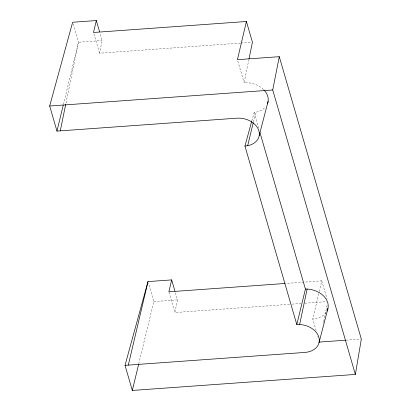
<?xml version="1.0" encoding="UTF-8"?>
<svg xmlns="http://www.w3.org/2000/svg" width="411" height="411" viewBox="0 0 411 411"><rect width="100%" height="100%" fill="white"/><g stroke="black" fill="none" stroke-linecap="round" stroke-linejoin="round"><path stroke-width="0.31" stroke-dasharray="2.06 1.54" d="M65.945 103.171L78.45 42.235L73.004 23.499M240.327 43.083L99.534 53.199L102.134 40.535L99.955 33.039M289.56 304.304L174.886 312.545L177.485 299.881L175.307 292.385M263.621 89.593A20 14.745 12.4 0 0 244.119 82.729L248.794 59.939M323.421 322.83L323.627 321.818M323.734 321.31L327.264 304.094M316.126 330.547L312.776 319.023L318.957 292.776M319.234 291.579L321.767 280.841L285.45 283.451M63.381 104.569L78.45 42.235L102.134 40.535M138.733 363.915L153.801 301.582L148.479 283.261M253.361 122.19L255.755 112.265A20 14.745 12.4 0 0 265.152 107.343M251.82 120.88L254.111 112.486A11.179 8.246 12.4 0 0 255.755 112.265M240.964 43.037L251.794 42.261M153.801 301.582L177.485 299.881M292.108 304.125L301.027 303.482M304.849 303.205L326.509 301.648M346.154 340.159L360.801 339.106M321.767 280.841L327.033 298.972M254.111 112.486L258.581 127.867M237.841 61.116L244.119 82.729M317.795 336.311L318.078 337.272M93.893 33.774L99.534 53.199M168.993 292.257L174.886 312.545M326.154 312.411A20 14.745 12.4 0 1 312.776 319.023"/><path stroke-width="0.62" d="M355.371 374.426L361.326 339.07L279.275 56.672L237.419 59.677L246.41 21.495L93.513 32.479L96.323 20.55L72.639 22.251L49.674 106.007L56.97 131.104L236.849 118.183A18.634 13.738 12.4 0 1 258.884 130.832A18.634 13.738 12.4 0 1 244.951 146.069L296.804 324.541A18.634 13.738 12.4 0 1 318.844 337.195A18.634 13.738 12.4 0 1 304.905 352.427L125.026 365.353L132.321 390.45L355.371 374.426L272.724 89.983L279.275 56.672M60.263 130.868L65.693 104.404M249.004 58.927L252.431 42.215L246.41 21.495M299.64 324.51L307.12 289.056A11.179 8.246 12.4 0 0 305.419 289.077L260.009 132.794M128.324 365.117L147.991 281.597L171.68 279.896L174.942 291.137M171.68 279.896L168.87 291.825L284.813 283.498M56.97 131.104L63.232 105.185M132.321 390.45L138.584 364.531M247.689 145.7L253.233 122.714M296.804 324.541L305.419 289.077M259.218 135.486L268.131 101.301M319.075 342.42L327.978 308.276M244.951 146.069L251.676 121.409M125.026 365.353L147.991 281.597M49.674 106.007L272.724 89.983M345.63 340.195L319.47 342.075L319.193 341.115M96.323 20.55L99.59 31.791M307.12 289.056A20 14.745 12.4 0 1 326.966 311.086M264.037 90.019A20 14.745 12.4 0 1 267.417 103.839"/></g></svg>
